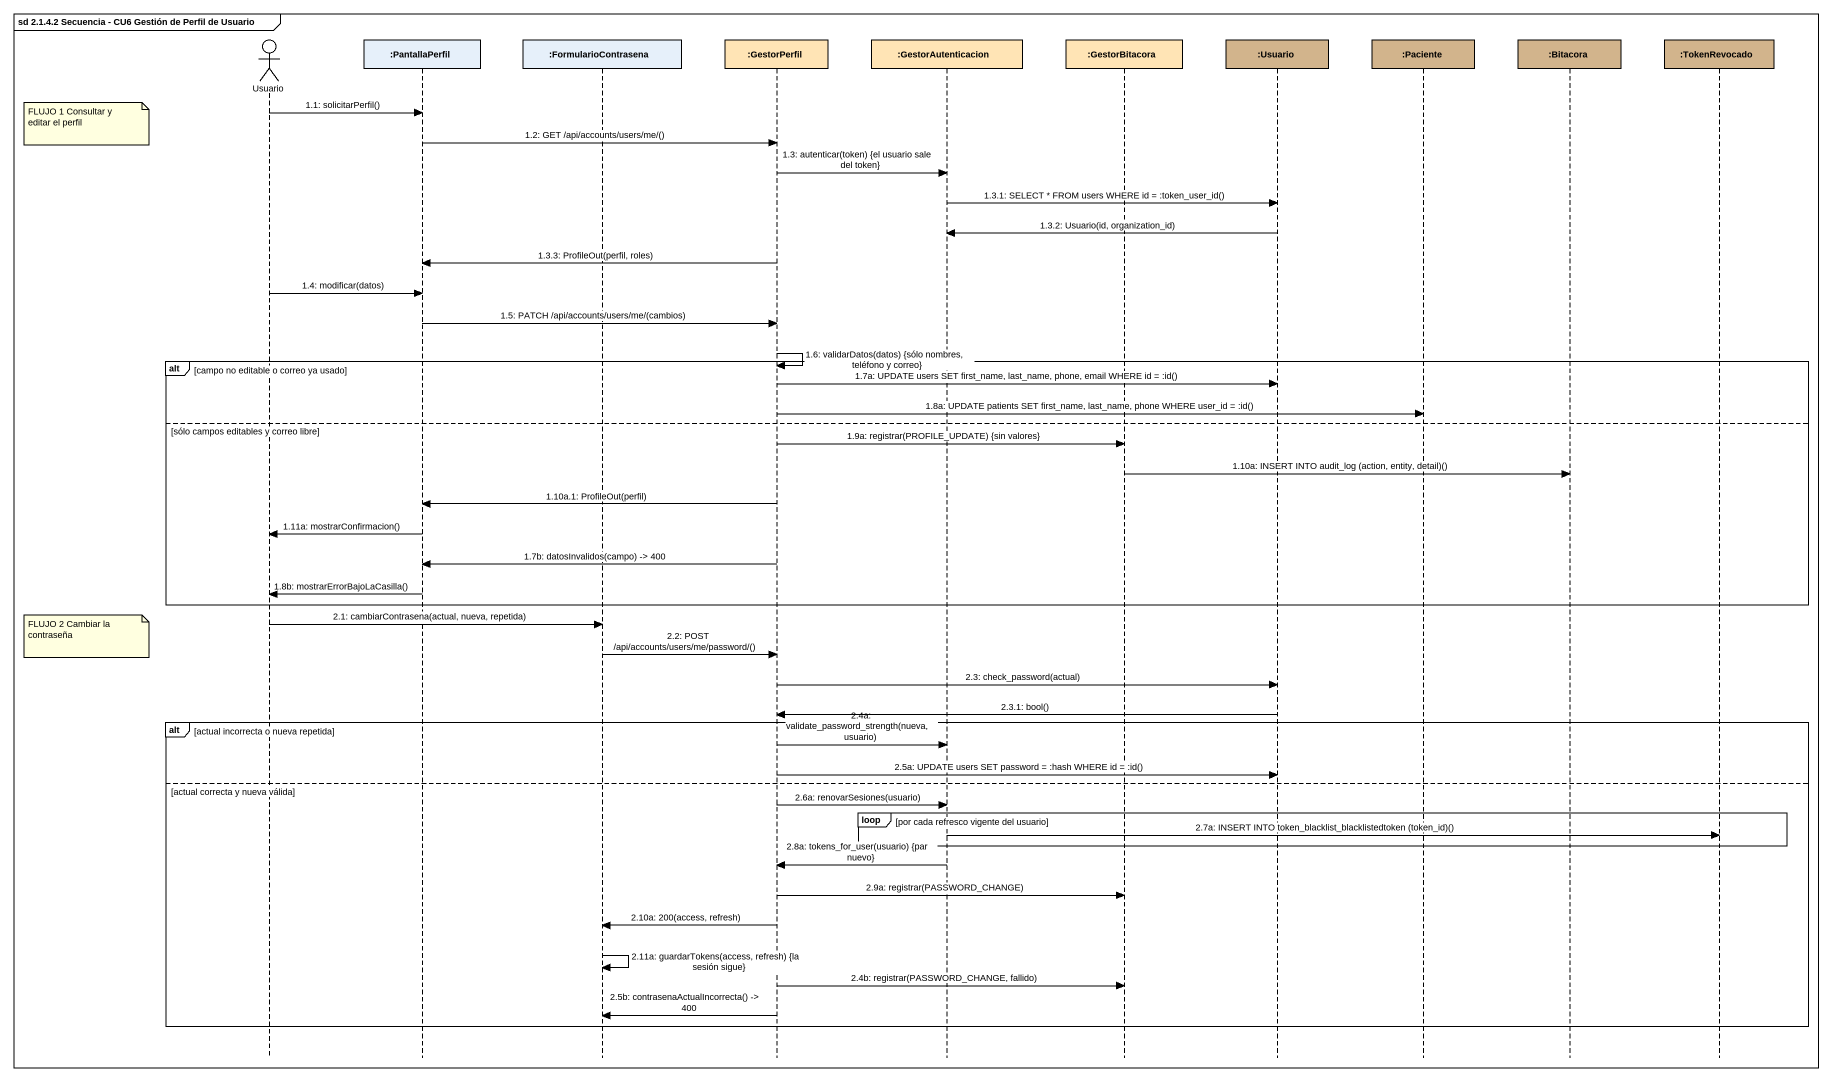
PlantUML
@startuml
mainframe sd 2.1.4.2 Secuencia - CU6 Gestión de Perfil de Usuario
hide footbox
actor Usuario
participant ":PantallaPerfil" as PantallaPerfil
participant ":FormularioContrasena" as FormularioContrasena
participant ":GestorPerfil" as GestorPerfil #FFE4B5
participant ":GestorAutenticacion" as GestorAutenticacion #FFE4B5
participant ":GestorBitacora" as GestorBitacora #FFE4B5
participant ":Usuario" as Usuario_2 #D2B48C
participant ":Paciente" as Paciente #D2B48C
participant ":Bitacora" as Bitacora #D2B48C
participant ":TokenRevocado" as TokenRevocado #D2B48C

Usuario -> PantallaPerfil : 1.1: solicitarPerfil()
note left of Usuario : FLUJO 1 Consultar y editar el perfil
PantallaPerfil -> GestorPerfil : 1.2: GET /api/accounts/users/me/()
GestorPerfil -> GestorAutenticacion : 1.3: autenticar(token) {el usuario sale del token}
GestorAutenticacion -> Usuario_2 : 1.3.1: SELECT * FROM users WHERE id = :token_user_id()
Usuario_2 -> GestorAutenticacion : 1.3.2: Usuario(id, organization_id)
GestorPerfil -> PantallaPerfil : 1.3.3: ProfileOut(perfil, roles)
Usuario -> PantallaPerfil : 1.4: modificar(datos)
PantallaPerfil -> GestorPerfil : 1.5: PATCH /api/accounts/users/me/(cambios)
GestorPerfil -> GestorPerfil : 1.6: validarDatos(datos) {sólo nombres, teléfono y correo}
alt campo no editable o correo ya usado
  GestorPerfil -> Usuario_2 : 1.7a: UPDATE users SET first_name, last_name, phone, email WHERE id = :id()
  GestorPerfil -> Paciente : 1.8a: UPDATE patients SET first_name, last_name, phone WHERE user_id = :id()
else sólo campos editables y correo libre
  GestorPerfil -> GestorBitacora : 1.9a: registrar(PROFILE_UPDATE) {sin valores}
  GestorBitacora -> Bitacora : 1.10a: INSERT INTO audit_log (action, entity, detail)()
  GestorPerfil -> PantallaPerfil : 1.10a.1: ProfileOut(perfil)
  PantallaPerfil -> Usuario : 1.11a: mostrarConfirmacion()
  GestorPerfil -> PantallaPerfil : 1.7b: datosInvalidos(campo) -> 400
  PantallaPerfil -> Usuario : 1.8b: mostrarErrorBajoLaCasilla()
end
Usuario -> FormularioContrasena : 2.1: cambiarContrasena(actual, nueva, repetida)
note left of Usuario : FLUJO 2 Cambiar la contraseña
FormularioContrasena -> GestorPerfil : 2.2: POST /api/accounts/users/me/password/()
GestorPerfil -> Usuario_2 : 2.3: check_password(actual)
Usuario_2 -> GestorPerfil : 2.3.1: bool()
alt actual incorrecta o nueva repetida
  GestorPerfil -> GestorAutenticacion : 2.4a: validate_password_strength(nueva, usuario)
  GestorPerfil -> Usuario_2 : 2.5a: UPDATE users SET password = :hash WHERE id = :id()
else actual correcta y nueva válida
  GestorPerfil -> GestorAutenticacion : 2.6a: renovarSesiones(usuario)
  loop por cada refresco vigente del usuario
    GestorAutenticacion -> TokenRevocado : 2.7a: INSERT INTO token_blacklist_blacklistedtoken (token_id)()
  end
  GestorAutenticacion -> GestorPerfil : 2.8a: tokens_for_user(usuario) {par nuevo}
  GestorPerfil -> GestorBitacora : 2.9a: registrar(PASSWORD_CHANGE)
  GestorPerfil -> FormularioContrasena : 2.10a: 200(access, refresh)
  FormularioContrasena -> FormularioContrasena : 2.11a: guardarTokens(access, refresh) {la sesión sigue}
  GestorPerfil -> GestorBitacora : 2.4b: registrar(PASSWORD_CHANGE, fallido)
  GestorPerfil -> FormularioContrasena : 2.5b: contrasenaActualIncorrecta() -> 400
end
@enduml
